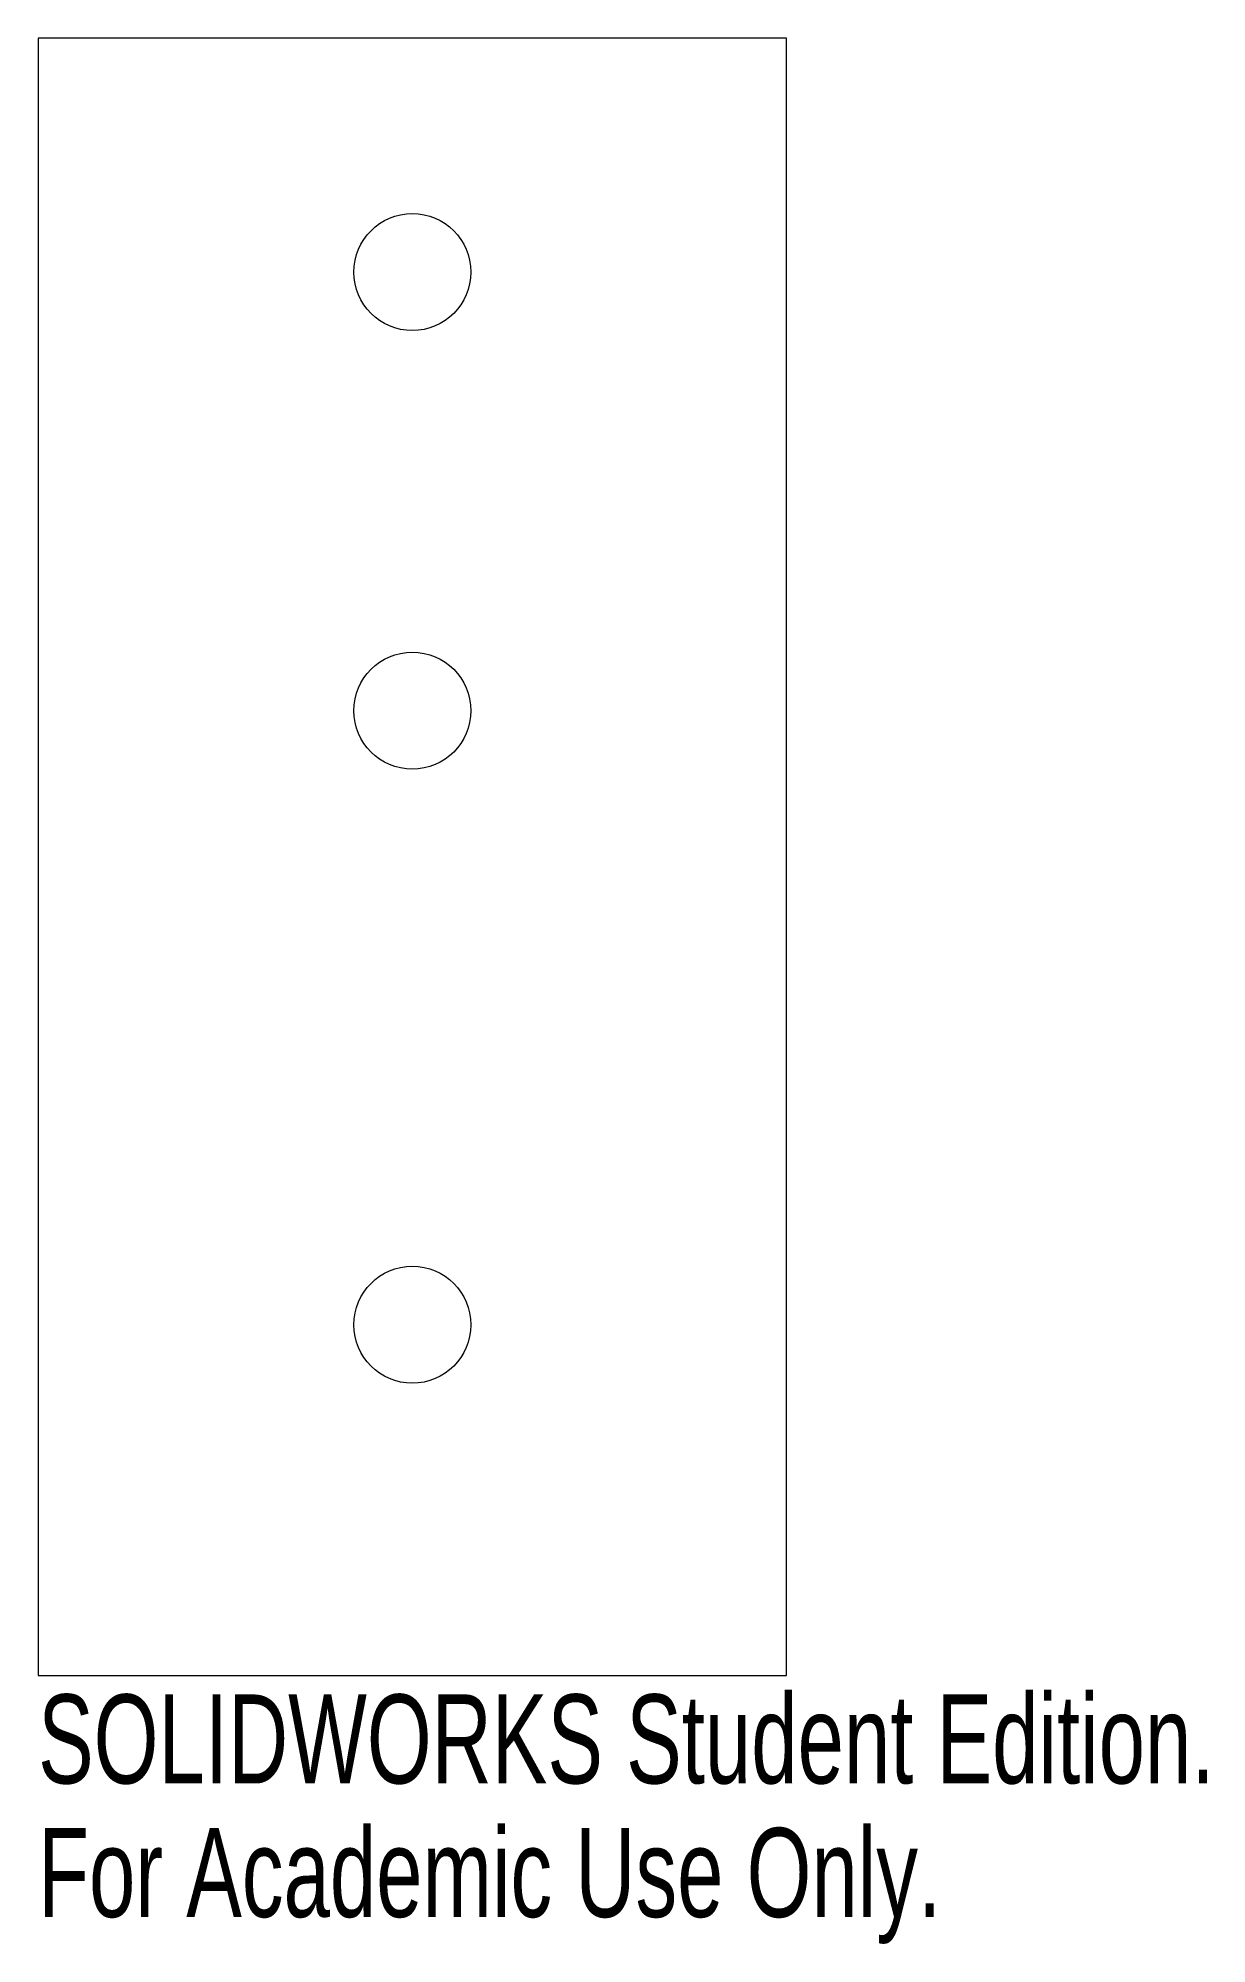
# Model space of a CAD drawing. Header units: inches. Extents: x 0 to 2.5, y -0.57 to 3.5.
import ezdxf

# ---------------------------------------------------------------- set-up
doc = ezdxf.new("R2010")
doc.units = ezdxf.units.IN
doc.header["$MEASUREMENT"] = 0
doc.styles.add('SLDTEXTSTYLE0', font='TXT', dxfattribs={"width": 0.7})

msp = doc.modelspace()

# ---------------------------------------------------------------- linework, layer by layer
at = {"color": 7, "linetype": 'Continuous', "lineweight": 15}
for p, q in [((0, 3.5), (0, 0)), ((1.6, 3.5), (0, 3.5)), ((1.6, 0), (1.6, 3.5)), ((0, 0), (1.6, 0))]:
    msp.add_line(p, q, dxfattribs=at)
for centre in [(0.8, 3), (0.8, 2.0625), (0.8, 0.75)]:
    msp.add_circle(centre, 0.125, dxfattribs=at)

# ---------------------------------------------------------------- texts
at = {"color": 7, "linetype": 'Continuous', "char_height": 0.1903, "attachment_point": 1, "style": 'SLDTEXTSTYLE0'}
for s, insert in [('SOLIDWORKS Student Edition.', (0, -0.0401)), ('For Academic Use Only.', (0, -0.3256))]:
    msp.add_mtext(s, dxfattribs=dict(at, insert=insert))

doc.saveas('drawing.dxf')
